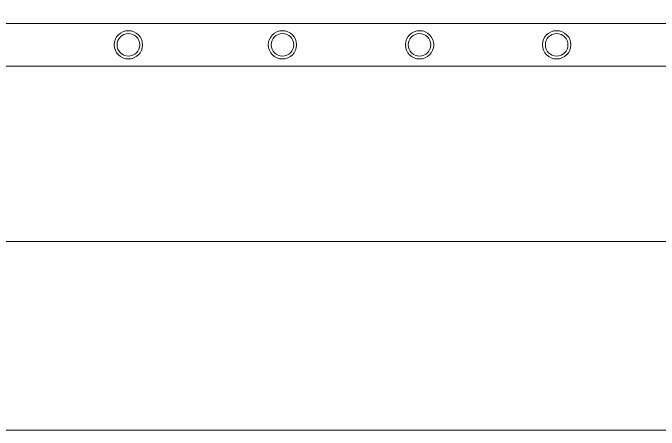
# Model space of a CAD drawing. Header units: millimetres. Extents: x 32626 to 72822, y 60047 to 123188.
# Drawn here: x 33365 to 33639.3, y 68574.8 to 68751.8 of the extents above; entities that cross this region are included whole.
import ezdxf

# ---------------------------------------------------------------- set-up
doc = ezdxf.new("R2010")
doc.units = ezdxf.units.MM
doc.header["$LTSCALE"] = 10
doc.linetypes.add('DASHED', pattern=[0.75, 0.5, -0.25])
for name, color, linetype, lineweight in [('1轮廓实线层', 7, 'Continuous', 18), ('2细线层', 4, 'Continuous', 18), ('图框层', 7, 'Continuous', 18)]:
    doc.layers.add(name, color=color, linetype=linetype, lineweight=lineweight)

msp = doc.modelspace()

# ---------------------------------------------------------------- linework, layer by layer
at = {"layer": '1轮廓实线层'}
for p, q in [((33019.53, 68747.26), (33813.93, 68747.26)), ((33002.43, 68729.26), (33832.83, 68729.26))]:
    msp.add_line(p, q, dxfattribs=at)
at = {"layer": '1轮廓实线层', "linetype": 'DASHED'}
msp.add_lwpolyline([(32826.01, 69694.14), (33949.14, 69694.14), (33949.14, 68654.76), (32826.01, 68654.76)], close=True, dxfattribs=at)
at = {"layer": '1轮廓实线层'}
for centre, radius in [((33414.03, 68738.26), 6), ((33414.03, 68738.26), 4.8), ((33479.43, 68738.26), 6), ((33479.43, 68738.26), 4.8), ((33537.63, 68738.26), 6), ((33537.63, 68738.26), 4.8), ((33595.83, 68738.26), 6), ((33595.83, 68738.26), 4.8)]:
    msp.add_circle(centre, radius, dxfattribs=at)
at = {"layer": '2细线层'}
msp.add_line((37378.01, 68574.76), (32626.01, 68574.76), dxfattribs=at)
at = {"layer": '图框层'}
msp.add_line((32826.01, 68654.76), (37298.01, 68654.76), dxfattribs=at)

doc.saveas('drawing.dxf')
